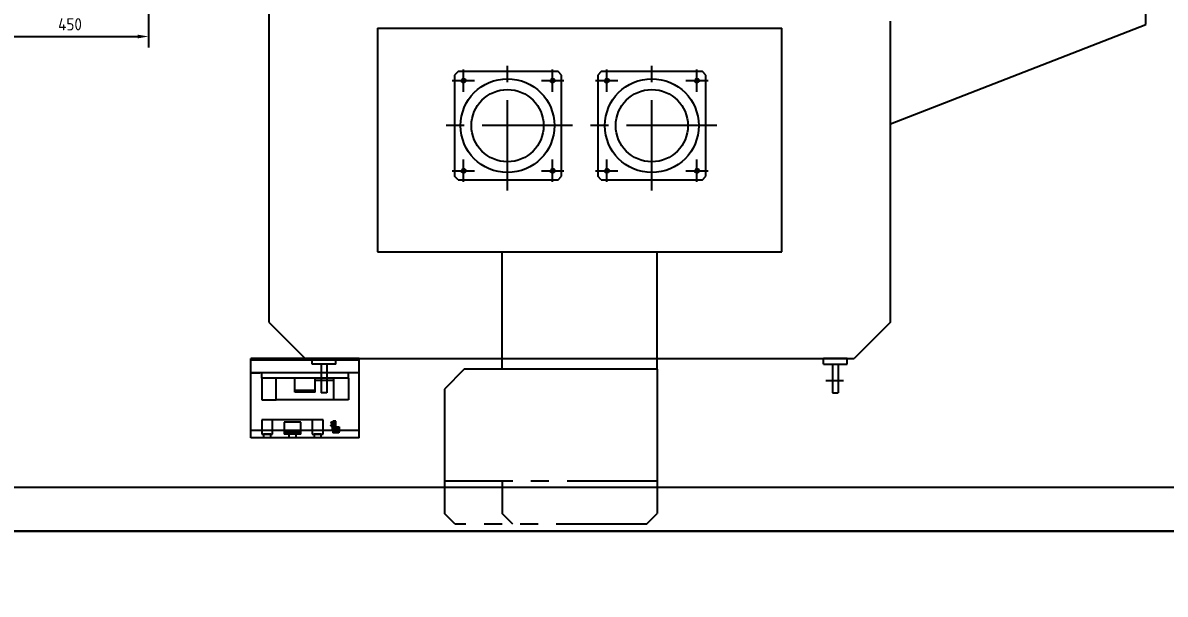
# Model space of a CAD drawing. Header units: millimetres. Extents: x 10462777 to 22643323, y 453826 to 1389191.
# Drawn here: x 11269581 to 11272747, y 574937 to 576520 of the extents above; entities that cross this region are included whole.
import ezdxf

# ---------------------------------------------------------------- set-up
doc = ezdxf.new("R2010")
doc.units = ezdxf.units.MM
doc.header["$LTSCALE"] = 200
doc.header["$MEASUREMENT"] = 0
doc.header["$PDMODE"] = 35
doc.header["$PDSIZE"] = -5
for name, pattern in [('CENTER', [2, 1.25, -0.25, 0.25, -0.25]), ('HIDDEN', [3.75, 2.5, -1.25]), ('PHANTOM', [2.5, 1.25, -0.25, 0.25, -0.25, 0.25, -0.25])]:
    doc.linetypes.add(name, pattern=pattern)
doc.layers.get('0').update_dxf_attribs({"linetype": 'CONTINUOUS'})
doc.layers.get('DEFPOINTS').update_dxf_attribs({"linetype": 'CONTINUOUS'})
for name, color, linetype in [('1', 1, 'CENTER'), ('7', 7, 'CONTINUOUS'), ('CENTER', 1, 'CONTINUOUS'), ('THIN', 3, 'CONTINUOUS')]:
    doc.layers.add(name, color=color, linetype=linetype)
doc.layers.add('AM_5', color=3, linetype='CONTINUOUS', lineweight=15)
doc.styles.add('iso-1', font='isocp.shx')
doc.styles.get("Standard").update_dxf_attribs({"font": 'SYMBOL'})
doc.styles.add('굴림', font='txt.shx ', dxfattribs={"bigfont": ' whgtxt.shx'})
doc.dimstyles.new('200$0', dxfattribs={"dimscale": 200, "dimtxt": 7, "dimasz": 1, "dimexe": 2, "dimexo": 2, "dimgap": 1, "dimtad": 1, "dimdec": 0, "dimdsep": 46, "dimlunit": 6, "dimtxsty": '굴림', "dimblk": 'DIMDOT', "dimcen": 1, "dimclrd": 4, "dimclre": 4, "dimclrt": 4, "dimadec": 0, "dimazin": 0, "dimtfac": 1, "dimtdec": 0, "dimtmove": 2, "dimatfit": 3, "dimldrblk": 'DIMDOT', "dimfxl": 1, "dimtolj": 1, "dimtzin": 0, "dimlwd": -1, "dimarcsym": 0})
doc.dimstyles.get("Standard").update_dxf_attribs({"dimtxt": 1, "dimasz": 0.18, "dimexe": 0.18, "dimexo": 0.0625, "dimgap": 0.5, "dimtad": 1, "dimzin": 0, "dimdsep": 46, "dimtxsty": 'Standard', "dimcen": 0.09, "dimadec": 0, "dimazin": 0, "dimtfac": 1, "dimtofl": 0, "dimtmove": 2, "dimatfit": 3, "dimfxl": 1, "dimtolj": 1, "dimtzin": 0, "dimarcsym": 0})

# ---------------------------------------------------------------- blocks, each defined once
blk = doc.blocks.new('*D321')
at = {"layer": 'AM_5', "color": 4, "linetype": 'ByBlock', "lineweight": -2, "transparency": 16777216}
for p, q in [((11272938.1, 575111.7), (11263950.9, 575111.7)), ((11272938.1, 572845.9), (11263950.9, 572845.9))]:
    blk.add_line(p, q, dxfattribs=at)
at = {"layer": 'AM_5', "color": 4, "linetype": 'ByBlock', "transparency": 16777216}
blk.add_line((11264350.9, 573445.9), (11264350.9, 574511.7), dxfattribs=at)
at = {"layer": 'AM_5', "color": 4, "transparency": 16777216}
for points in [[(11264250.9, 574511.7), (11264450.9, 574511.7), (11264350.9, 575111.7)], [(11264250.9, 573445.9), (11264450.9, 573445.9), (11264350.9, 572845.9)]]:
    blk.add_solid(points, dxfattribs=at)
at = {"layer": 'DEFPOINTS', "color": 0, "transparency": 16777216}
for p in [(11264350.9, 575111.7), (11273338.1, 575111.7), (11273338.1, 572845.9)]:
    blk.add_point(p, dxfattribs=at)
at = {"layer": 'AM_5', "color": 4, "transparency": 16777216, "insert": (11265450.4, 573836.2), "char_height": 600, "attachment_point": 5, "rotation": 90, "style": '굴림', "bg_fill": 3, "box_fill_scale": 1.25, "bg_fill_color": 256, "bg_fill_true_color": 13158600, "bg_fill_transparency": 0}
blk.add_mtext('\\A1;2,266', dxfattribs=at)
blk = doc.blocks.new('DIMDOT')
at = {"color": 4}
blk.add_line((-2, 0), (2, 0), dxfattribs=at)
at = {"color": 7}
for radius in [0.5, 0.25]:
    blk.add_circle((0, 0), radius, dxfattribs=at)
blk = doc.blocks.new('*D425')
at = {"layer": '1', "color": 152, "linetype": 'Continuous', "lineweight": -2, "transparency": 16777216}
for p, q in [((11269494, 576863.4), (11269494, 576451.7)), ((11269929.8, 576863.4), (11269929.8, 576451.7))]:
    blk.add_line(p, q, dxfattribs=at)
at = {"layer": '1', "color": 27, "linetype": 'Continuous', "lineweight": -2, "transparency": 16777216}
blk.add_line((11269524.7, 576482.5), (11269899, 576482.5), dxfattribs=at)
at = {"layer": '1', "color": 27, "linetype": 'Continuous', "transparency": 16777216}
for points in [[(11269524.7, 576487.6), (11269524.7, 576477.3), (11269494, 576482.5)], [(11269899, 576487.6), (11269899, 576477.3), (11269929.8, 576482.5)]]:
    blk.add_solid(points, dxfattribs=at)
at = {"layer": 'DEFPOINTS', "color": 0, "linetype": 'Continuous', "transparency": 16777216}
for p in [(11269494, 576878.7), (11269929.8, 576878.7), (11269929.8, 576482.5)]:
    blk.add_point(p, dxfattribs=at)
at = {"layer": '1', "color": 23, "linetype": 'Continuous', "lineweight": -3, "transparency": 16777216, "insert": (11269711.9, 576516.4), "char_height": 33.894, "attachment_point": 5, "style": 'iso-1'}
blk.add_mtext('\\A1;\\C23;450', dxfattribs=at)
blk = doc.blocks.new('A$C4B1D3172')
at = {"color": 211, "linetype": 'Continuous'}
for p, q in [((300, 220), (0, 220)), ((0, 220), (0, 40)), ((300, 200), (0, 200)), ((92, 177), (92, 210)), ((138, 210), (92, 210)), ((92, 204.1), (138, 204.1)), ((138, 210), (138, 177)), ((225.8, 190.2), (222.6, 184.5)), ((244.9, 200), (226.1, 200)), ((226.1, 196.5), (226.1, 200)), ((244.9, 198.8), (226.1, 198.8)), ((244.9, 197.7), (226.1, 197.7)), ((226.2, 196.5), (226.1, 196.5)), ((226.2, 196.5), (226.2, 190)), ((244.7, 196.5), (226.2, 196.5)), ((226.2, 190), (236, 190)), ((226.5, 190), (226.2, 190)), ((226.5, 190), (235, 190)), ((226.5, 190), (226.5, 186.3)), ((226.8, 200.5), (226.7, 200.5)), ((226.7, 200), (226.7, 200.5)), ((227, 203.8), (226.8, 203.5)), ((244.1, 203.5), (226.8, 203.5)), ((226.8, 200.5), (226.8, 203.5)), ((226.8, 200.5), (244.2, 200.5)), ((244, 206.5), (227, 206.5)), ((227, 203.8), (227, 206.5)), ((244, 203.8), (227, 203.8)), ((227.3, 200.5), (227.3, 203.5)), ((227.7, 190), (227.7, 174.5)), ((227.8, 200.5), (227.8, 203.5)), ((228.3, 200.5), (228.3, 203.5)), ((228.8, 200.5), (228.8, 203.5)), ((229.3, 200.5), (229.3, 203.5)), ((229.8, 200.5), (229.8, 203.5)), ((230.3, 200.5), (230.3, 203.5)), ((230.8, 200.5), (230.8, 203.5)), ((231.3, 200.5), (231.3, 203.5)), ((231.8, 200.5), (231.8, 203.5)), ((232.3, 200.5), (232.3, 203.5)), ((232.5, 190), (232.5, 174.5)), ((232.8, 200.5), (232.8, 203.5)), ((233.3, 200.5), (233.3, 203.5)), ((233.8, 200.5), (233.8, 203.5)), ((234.3, 200.5), (234.3, 203.5)), ((234.8, 200.5), (234.8, 203.5)), ((235, 190), (235, 174.5)), ((235.3, 200.5), (235.3, 203.5)), ((235.6, 200.5), (235.6, 203.5)), ((236, 190), (244.5, 190)), ((236.1, 200.5), (236.1, 203.5)), ((236.6, 200.5), (236.6, 203.5)), ((237.1, 200.5), (237.1, 203.5)), ((237.6, 200.5), (237.6, 203.5)), ((238.1, 200.5), (238.1, 203.5)), ((238.6, 200.5), (238.6, 203.5)), ((239.1, 200.5), (239.1, 203.5)), ((239.6, 200.5), (239.6, 203.5)), ((240.1, 200.5), (240.1, 203.5)), ((240.6, 200.5), (240.6, 203.5)), ((241.1, 200.5), (241.1, 203.5)), ((241.6, 200.5), (241.6, 203.5)), ((242.1, 200.5), (242.1, 203.5)), ((242.6, 200.5), (242.6, 203.5)), ((243.1, 200.5), (243.1, 203.5)), ((243.6, 200.5), (243.6, 203.5)), ((244, 203.8), (244, 206.5)), ((244, 203.8), (244.1, 203.5)), ((244.1, 200.5), (244.1, 203.5)), ((244.2, 200.5), (244.1, 200.5)), ((244.2, 200), (244.2, 200.5)), ((244.5, 190), (244.7, 190)), ((244.7, 190), (244.7, 196.5)), ((244.9, 196.5), (244.7, 196.5)), ((244.9, 196.5), (244.9, 200)), ((300, 220), (300, 40)), ((138, 177), (92, 177)), ((221.6, 186.3), (221.9, 186.8)), ((223.8, 184.3), (221.8, 185.5)), ((221.9, 186.8), (222.1, 186.7)), ((222.3, 187.1), (222.1, 186.7)), ((224.7, 185.2), (222.1, 186.7)), ((222.5, 188.3), (222.2, 187.6)), ((222.4, 187.5), (222.2, 187.6)), ((222.4, 187.5), (222.2, 187.1)), ((222.3, 187.1), (222.2, 187.1)), ((222.2, 179.3), (222.2, 178.5)), ((222.5, 179.3), (222.2, 179.3)), ((222.5, 178.5), (222.2, 178.5)), ((224.9, 185.6), (222.3, 187.1)), ((222.4, 187.5), (222.8, 188.1)), ((222.4, 177.7), (222.6, 177.7)), ((222.4, 177.1), (222.4, 177.7)), ((222.8, 188.1), (222.5, 188.3)), ((223.3, 179.6), (222.5, 179.6)), ((222.5, 179.6), (222.5, 179.3)), ((222.5, 178.5), (222.5, 179.3)), ((222.5, 178.5), (222.5, 178.1)), ((222.6, 178.1), (222.5, 178.1)), ((222.6, 178.1), (222.6, 177.7)), ((225.6, 178.1), (222.6, 178.1)), ((225.6, 177.7), (222.6, 177.7)), ((222.9, 188.4), (222.8, 188.1)), ((223.6, 188), (222.9, 188.4)), ((225.3, 176.5), (223, 176.5)), ((223.4, 181.9), (223.3, 181.6)), ((223.3, 181.6), (225, 181.6)), ((223.3, 179.6), (223.3, 181.6)), ((223.3, 179.6), (225, 179.6)), ((223.4, 181.9), (224.8, 181.9)), ((223.4, 179.6), (223.4, 181.9)), ((223.6, 188), (224.6, 189.8)), ((225.1, 187.2), (223.6, 188)), ((223.7, 188), (224.9, 189.9)), ((224.1, 182.9), (224.1, 175.7)), ((224.9, 189.9), (224.6, 189.8)), ((224.6, 189.8), (226.1, 188.9)), ((224.9, 185.1), (224.6, 184.5)), ((224.9, 185.6), (224.7, 185.2)), ((224.7, 185.2), (224.9, 185.1)), ((224.8, 181.9), (225, 181.6)), ((224.8, 179.6), (224.8, 181.9)), ((224.9, 189.9), (226.1, 189.2)), ((225, 185.5), (224.9, 185.6)), ((225, 187.3), (226.1, 189.2)), ((225.2, 185.9), (225, 185.5)), ((225, 179.6), (225, 181.6)), ((225.7, 179.6), (225, 179.6)), ((225.1, 187.2), (226.1, 188.9)), ((225.8, 186.8), (225.1, 187.2)), ((225.2, 185.9), (225.6, 186.5)), ((225.8, 185.5), (225.2, 185.9)), ((225.8, 186.8), (225.6, 186.5)), ((226, 186.3), (225.6, 186.5)), ((225.7, 178.1), (225.6, 178.1)), ((225.6, 178.1), (225.6, 177.7)), ((225.6, 177.7), (225.9, 177.7)), ((225.7, 179.6), (225.7, 179.3)), ((225.7, 178.5), (225.7, 179.3)), ((226.5, 179.3), (225.7, 179.3)), ((225.7, 178.5), (225.7, 178.1)), ((226.5, 178.5), (225.7, 178.5)), ((226.5, 185.5), (225.9, 185.5)), ((225.9, 177.7), (225.9, 177.1)), ((226, 186.3), (226, 185.5)), ((226.1, 189.2), (226.1, 188.9)), ((226.5, 186.3), (226.1, 186.3)), ((226.5, 186.3), (226.5, 185.5)), ((226.5, 185.5), (226.5, 179.3)), ((226.5, 179.3), (226.5, 178.5)), ((226.5, 178.5), (226.5, 174.5)), ((235, 174.5), (226.5, 174.5)), ((235, 186), (232.5, 186)), ((234.3, 185), (232.5, 185)), ((233.4, 184), (233.4, 186.8)), ((234.7, 186), (234.7, 185.4)), ((178, 94), (122, 94)), ((122, 94), (122, 55)), ((178, 94), (178, 55)), ((300, 40), (0, 40)), ((0, 40), (25, 40)), ((270, 55), (270, 40)), ((300, 40), (275, 40))]:
    blk.add_line(p, q, dxfattribs=at)
at = {"color": 211}
for p, q in [((30, 170), (30, 210)), ((30, 210), (60, 210)), ((35, 210), (35, 220)), ((55, 210), (35, 210)), ((55, 210), (35, 210)), ((55, 220), (55, 210)), ((60, 210), (60, 170)), ((105, 210), (105, 220)), ((125, 210), (105, 210)), ((125, 220), (125, 210)), ((170, 170), (170, 210)), ((170, 210), (200, 210)), ((175, 210), (175, 220)), ((195, 210), (175, 210)), ((195, 220), (195, 210)), ((200, 210), (200, 170)), ((60, 170), (30, 170)), ((170, 170), (60, 170)), ((200, 170), (170, 170)), ((30, 55), (30, 115)), ((30, 115), (70, 115)), ((70, 115), (70, 55)), ((230, 115), (70, 115)), ((270, 115), (230, 115)), ((230, 115), (230, 55)), ((270, 55), (270, 115))]:
    blk.add_line(p, q, dxfattribs=at)
at = {"color": 211, "linetype": 'HIDDEN'}
for p, q in [((178, 89), (122, 89)), ((30, 55), (30, 40)), ((270, 55), (30, 55))]:
    blk.add_line(p, q, dxfattribs=at)
at = {"color": 60, "linetype": 'HIDDEN'}
blk.add_line((300, 5), (0, 5), dxfattribs=at)
at = {"color": 60, "linetype": 'Continuous'}
blk.add_line((300, 0), (0, 0), dxfattribs=at)
at = {"color": 211, "linetype": 'Continuous'}
for centre, radius, start, end in [((222.1, 186), 0.6, 150, 240), ((223, 177.1), 0.6, 180, 270), ((224.1, 184.8), 0.6, 240, 330), ((225.3, 177.1), 0.6, 270, 0), ((225.9, 185.8), 0.25, 240, 270), ((226.1, 186.5), 0.25, 240, 270), ((234.3, 185.4), 0.4, 270, 0)]:
    blk.add_arc(centre, radius, start, end, dxfattribs=at)
at = {"layer": '7', "color": 60, "linetype": 'Continuous'}
for p, q in [((0, 40), (0, 0)), ((300, 40), (300, 0))]:
    blk.add_line(p, q, dxfattribs=at)
blk = doc.blocks.new('A$C39897551')
at = {"layer": '7'}
blk.add_circle((31, 31), 5.05, dxfattribs=at)
at = {"layer": 'CENTER'}
for p, q in [((31, 62), (31, 0)), ((0, 31), (62, 31))]:
    blk.add_line(p, q, dxfattribs=at)
at = {"layer": 'THIN', "color": 1}
blk.add_arc((31, 31), 6, 255, 165, dxfattribs=at)

msp = doc.modelspace()

# ---------------------------------------------------------------- linework, layer by layer
at = {"color": 4}
for p, q in [((11270263.24655, 577320.39717), (11270263.24655, 575690.39718)), ((11272693.24655, 576515.39717), (11272693.24655, 577145.39717)), ((11270564.24654, 576505.39718), (11271684.24656, 576505.39718)), ((11270564.24654, 576505.39718), (11270564.24654, 575885.39718)), ((11271684.24656, 575885.39718), (11271684.24656, 576505.39718)), ((11271985.24655, 575690.39718), (11271985.24655, 576525.39717)), ((11271985.24655, 576240.39717), (11272693.24655, 576515.39717)), ((11270787.24655, 576385.39718), (11270777.24655, 576375.39718)), ((11270777.24655, 576375.39718), (11270777.24655, 576095.39718)), ((11271064.24655, 576385.39718), (11270787.24655, 576385.39718)), ((11271074.24655, 576375.39718), (11271064.24655, 576385.39718)), ((11271074.24655, 576095.39718), (11271074.24655, 576375.39718)), ((11271184.24655, 576385.39718), (11271174.24655, 576375.39718)), ((11271174.24655, 576375.39718), (11271174.24655, 576095.39718)), ((11271464.24655, 576385.39718), (11271184.24655, 576385.39718)), ((11271474.24655, 576375.39718), (11271464.24655, 576385.39718)), ((11271474.24655, 576095.39718), (11271474.24655, 576375.39718)), ((11270787.24655, 576085.39718), (11270777.24655, 576095.39718)), ((11270787.24655, 576085.39718), (11271064.24655, 576085.39718)), ((11271064.24655, 576085.39718), (11271074.24655, 576095.39718)), ((11271184.24655, 576085.39718), (11271174.24655, 576095.39718)), ((11271184.24655, 576085.39718), (11271464.24655, 576085.39718)), ((11271464.24655, 576085.39718), (11271474.24655, 576095.39718)), ((11270564.24654, 575885.39718), (11271684.24656, 575885.39718)), ((11270909.24655, 575560.39721), (11270909.24655, 575885.39718)), ((11271339.24655, 575560.39721), (11271339.24655, 575885.39718)), ((11270263.24655, 575690.39718), (11270363.24655, 575590.39718)), ((11271985.24655, 575690.39718), (11271885.24655, 575590.39718)), ((11270363.24655, 575590.39718), (11271885.24655, 575590.39718)), ((11270804.24655, 575560.39721), (11270749.24655, 575505.39721)), ((11271339.24655, 575560.39721), (11270804.24655, 575560.39721)), ((11271339.24655, 575560.39721), (11271339.24655, 575250.39718)), ((11270749.24655, 575505.39721), (11270749.24655, 575250.39718)), ((11270909.24655, 575250.39718), (11270749.24655, 575250.39718))]:
    msp.add_line(p, q, dxfattribs=at)
at = {"color": 1, "linetype": 'CENTER'}
for p, q in [((11270924.24655, 576055.89718), (11270924.24655, 576400.89718)), ((11271324.24655, 576055.89718), (11271324.24655, 576400.89718)), ((11271104.24655, 576235.39718), (11270744.24655, 576235.39718)), ((11271504.24655, 576235.39718), (11271144.24655, 576235.39718))]:
    msp.add_line(p, q, dxfattribs=at)
at = {"ltscale": 10}
for p, q in [((11264350.85339, 575232.96922), (11313162.04598, 575232.93875)), ((11264267.12257, 575111.24466), (11313242.02583, 575113.66918))]:
    msp.add_line(p, q, dxfattribs=at)
at = {"color": 9, "linetype": 'PHANTOM'}
for p, q in [((11270749.24655, 575250.39718), (11270749.24655, 575160.39718)), ((11271339.24655, 575250.39718), (11270909.24655, 575250.39718)), ((11270909.24655, 575250.39718), (11270909.24655, 575160.39718)), ((11271339.24655, 575250.39718), (11271339.24655, 575160.39718))]:
    msp.add_line(p, q, dxfattribs=at)
at = {"color": 4}
for centre in [(11270924.24655, 576235.39718), (11271324.24655, 576235.39718)]:
    msp.add_circle(centre, 130, dxfattribs=at)
at = {"layer": '7', "color": 2}
for p, q in [((11270383.24655, 575574.39718), (11270383.24655, 575590.39718)), ((11270383.24655, 575590.39718), (11270448.24655, 575590.39718)), ((11270448.24655, 575574.39718), (11270448.24655, 575590.39718)), ((11271865.24655, 575590.39718), (11271800.24655, 575590.39718)), ((11271800.24655, 575574.39718), (11271800.24655, 575590.39718)), ((11271865.24655, 575574.39718), (11271865.24655, 575590.39718)), ((11270448.24655, 575574.39718), (11270383.24655, 575574.39718)), ((11270407.74655, 575574.39718), (11270407.74655, 575494.39718)), ((11270423.74655, 575574.39718), (11270423.74655, 575494.39718)), ((11271800.24655, 575574.39718), (11271865.24655, 575574.39718)), ((11271824.74655, 575574.39718), (11271824.74655, 575494.39718)), ((11271840.74655, 575574.39718), (11271840.74655, 575494.39718)), ((11270423.74655, 575494.39718), (11270407.74655, 575494.39718)), ((11271824.74655, 575494.39718), (11271840.74655, 575494.39718))]:
    msp.add_line(p, q, dxfattribs=at)
at = {"layer": '7', "linetype": 'Continuous'}
for centre in [(11270924.24655, 576235.39718), (11271324.24655, 576235.39718)]:
    msp.add_circle(centre, 100, dxfattribs=at)
at = {"layer": 'CENTER'}
for p, q in [((11270441.74655, 575529.39718), (11270393.15955, 575529.39718)), ((11271806.74655, 575529.39718), (11271855.33355, 575529.39718))]:
    msp.add_line(p, q, dxfattribs=at)

# ---------------------------------------------------------------- block references
at = {"extrusion": (0, 0, -1), "zscale": -1, "rotation": 180}
for p in [(-11270771.24658, 576391.39719), (-11271018.24658, 576391.39719), (-11271168.24658, 576391.39719), (-11271418.24658, 576391.39719), (-11270771.24658, 576141.39719), (-11271018.24658, 576141.39719), (-11271168.24658, 576141.39719), (-11271418.24658, 576141.39719)]:
    msp.add_blockref('A$C39897551', p, dxfattribs=at)
at = {"layer": '7', "linetype": 'Continuous', "xscale": -1, "rotation": 180}
msp.add_blockref('A$C4B1D3172', (11270213.24656, 575590.39718), dxfattribs=at)

# ---------------------------------------------------------------- dimensions: what is measured, and where the dimension line sits
at = {"layer": '1', "color": 27, "linetype": 'Continuous', "lineweight": -3}
dim = msp.add_linear_dim(base=(11269929.77163, 576482.46399), p1=(11269493.9913, 576878.74376), p2=(11269929.77163, 576878.74376), text='\\C23;450', dimstyle='Standard', override={"dimtxt": 33.894026, "dimasz": 30.746724, "dimexe": 30.746724, "dimexo": 15.373362, "dimgap": 16.947013, "dimtad": 1, "dimtih": 0, "dimdec": 2, "dimzin": 8, "dimtxsty": 'iso-1', "dimsah": 1, "dimclrd": 27, "dimclre": 152, "dimclrt": 23, "dimtm": -0.005, "dimtdec": 3, "dimtofl": 1, "dimtmove": 0}, dxfattribs=at)
dim.commit()
dim.dimension.update_dxf_attribs({"geometry": '*D425', "text_midpoint": (11269711.88146, 576482.46399), "dimtype": 160})

# ---------------------------------------------------------------- next in the draw order: dimensions: what is measured, and where the dimension line sits
at = {"layer": 'AM_5'}
dim = msp.add_linear_dim(base=(11264350.85339, 575111.69372), p1=(11273338.12163, 572845.88492), p2=(11273338.12163, 575111.69372), angle=90, dimstyle='200$0', override={"dimtxt": 3, "dimasz": 3, "dimsah": 1, "dimfxl": 2, "dimtfill": 1, "dimarcsym": 1}, dxfattribs=at)
dim.commit()
dim.dimension.update_dxf_attribs({"geometry": '*D321', "text_midpoint": (11265450.37097, 573836.18315), "dimtype": 161})

# ---------------------------------------------------------------- next in the draw order: linework, layer by layer
at = {"color": 9, "linetype": 'PHANTOM'}
for p, q in [((11270779.24655, 575130.39718), (11270749.24655, 575160.39718)), ((11270939.24655, 575130.39718), (11270909.24655, 575160.39718)), ((11271309.24655, 575130.39718), (11271339.24655, 575160.39718)), ((11271309.24655, 575130.39718), (11270779.24655, 575130.39718))]:
    msp.add_line(p, q, dxfattribs=at)

doc.saveas('drawing.dxf')
